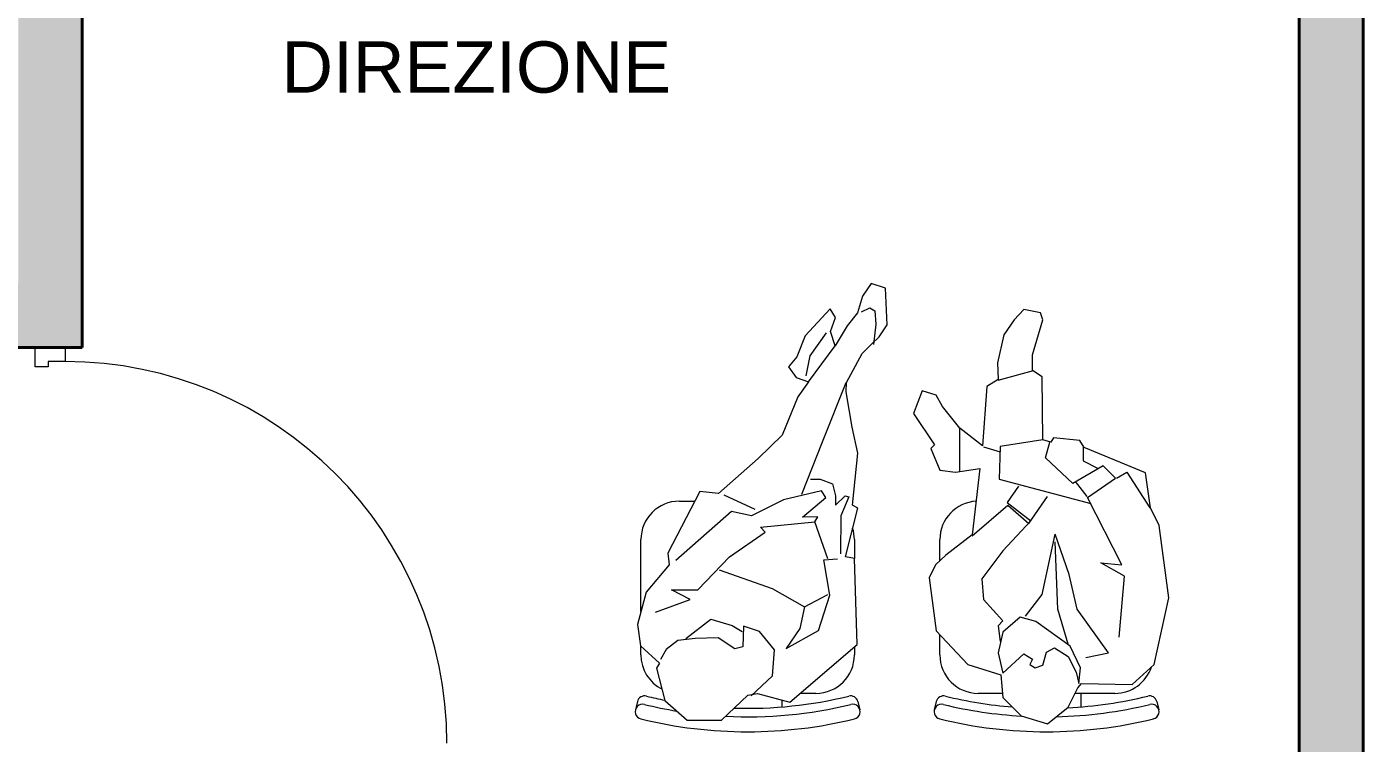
# Model space of a CAD drawing. Header units: millimetres. Extents: x 360.1 to 373.7, y 173.9 to 185.8.
# Drawn here: x 370.451 to 373.581, y 179.18 to 180.858 of the extents above; entities that cross this region are included whole.
import ezdxf

# ---------------------------------------------------------------- set-up
doc = ezdxf.new("R2010")
doc.units = ezdxf.units.MM
for name, color, linetype, lineweight in [('ARREDI attrezzature - furniture', 175, 'Continuous', 9), ('MURATURA sezioni - section wall', 7, 'Continuous', 40), ('PORTE  - doors', 252, 'Continuous', 5), ('PROIEZIONI finissime - fine lines', 251, 'Continuous', 9)]:
    doc.layers.add(name, color=color, linetype=linetype, lineweight=lineweight)
doc.layers.add('MURATURA tratteggi - hatch wall', color=253, linetype='Continuous', true_color=0x9e9e9e)
doc.layers.add('SCRITTE - txt', color=252, linetype='Continuous', true_color=0x969696)
doc.styles.add('style1', font='arial.ttf')

msp = doc.modelspace()

# ---------------------------------------------------------------- hatches: boundary and pattern name
at = {"layer": 'MURATURA tratteggi - hatch wall'}
h = msp.add_hatch(color=256, dxfattribs=at)
h.dxf.hatch_style = 1
h.paths.add_polyline_path([(364.4306, 179.1072), (360.3079, 179.1072), (360.3079, 184.3822), (360.1579, 184.3822), (360.1579, 175.8822), (364.4306, 175.8822), (364.4306, 176.0322), (363.2806, 176.0322), (363.2806, 176.6397), (363.1306, 176.6397), (363.1306, 176.0322), (361.3079, 176.0322), (361.3079, 176.8197), (361.2079, 176.8197), (361.2079, 176.0322), (360.3079, 176.0322), (360.3079, 177.4197), (364.2806, 177.4197), (364.2806, 176.8322), (364.4306, 176.8322), (364.4306, 178.1572), (364.2806, 178.1572), (364.2806, 177.5697), (360.3079, 177.5697), (360.3079, 178.9572), (361.2079, 178.9572), (361.2079, 178.1697), (361.3079, 178.1697), (361.3079, 178.9572), (362.0079, 178.9572), (362.0079, 178.3572), (362.1079, 178.3572), (362.1079, 178.9572), (363.1306, 178.9572), (363.1306, 178.3497), (363.2806, 178.3497), (363.2806, 178.9572), (364.4306, 178.9572)])
h.paths.add_polyline_path([(366.384, 180.2572), (364.4306, 180.2572), (364.4306, 184.3822), (364.2806, 184.3822), (364.2806, 180.1072), (366.384, 180.1072)])
h.paths.add_polyline_path([(367.534, 184.3822), (367.384, 184.3822), (367.384, 180.1072), (367.534, 180.1072)])
h.paths.add_polyline_path([(370.5806, 184.3822), (370.4306, 184.3822), (370.4306, 180.2572), (368.534, 180.2572), (368.534, 180.1072), (370.5806, 180.1072)])
h.paths.add_polyline_path([(373.5806, 184.3822), (373.4306, 184.3822), (373.4306, 179.1072), (370.4306, 179.1072), (370.4306, 178.9572), (373.4306, 178.9572), (373.4306, 175.9572), (370.4306, 175.9572), (370.4306, 175.8072), (373.5806, 175.8072)])

# ---------------------------------------------------------------- linework, layer by layer
at = {"layer": 'ARREDI attrezzature - furniture'}
for p, q in [((372.4284, 180.2573), (372.4076, 180.2274)), ((372.4615, 180.2458), (372.4284, 180.2573)), ((372.4076, 180.2274), (372.396, 180.1887)), ((372.4656, 180.1606), (372.4615, 180.2458)), ((372.3323, 180.1978), (372.2735, 180.1348)), ((372.3447, 180.1774), (372.3323, 180.1978)), ((372.4054, 180.1911), (372.4252, 180.2002)), ((372.4252, 180.2002), (372.437, 180.1933)), ((372.7854, 180.1964), (372.7629, 180.1718)), ((372.8244, 180.1882), (372.7854, 180.1964)), ((372.3333, 180.1443), (372.3447, 180.1774)), ((372.396, 180.1887), (372.3718, 180.1583)), ((372.437, 180.1933), (372.4392, 180.1617)), ((372.7629, 180.1718), (372.7387, 180.1368)), ((372.8059, 180.0899), (372.8305, 180.1718)), ((372.8305, 180.1718), (372.8244, 180.1882)), ((372.2735, 180.1348), (372.2541, 180.0856)), ((372.2857, 180.0878), (372.3238, 180.1418)), ((372.3439, 180.1109), (372.3333, 180.1443)), ((372.3718, 180.1583), (372.3439, 180.1109)), ((372.4293, 180.115), (372.4473, 180.1323)), ((372.4392, 180.1617), (372.4335, 180.1141)), ((372.4473, 180.1323), (372.4656, 180.1606)), ((372.7387, 180.1368), (372.724, 180.0715)), ((372.2815, 180.0265), (372.3439, 180.1109)), ((372.4068, 180.0931), (372.4293, 180.115)), ((372.2541, 180.0856), (372.2347, 180.0618)), ((372.2758, 180.041), (372.2857, 180.0878)), ((372.3702, 180.0254), (372.4068, 180.0931)), ((372.724, 180.0715), (372.726, 180.0326)), ((372.8059, 180.053), (372.8059, 180.0899)), ((372.2347, 180.0618), (372.2527, 180.037)), ((372.726, 180.0305), (372.808, 180.053)), ((372.8285, 180.0387), (372.8059, 180.053)), ((372.8305, 179.8913), (372.8285, 180.0387)), ((372.2527, 180.037), (372.2815, 180.0265)), ((372.2815, 180.0265), (372.2564, 179.9918)), ((372.314, 179.8863), (372.3693, 180.0256)), ((372.37, 180.0032), (372.3702, 180.0254)), ((372.6994, 180.0162), (372.6891, 179.8769)), ((372.726, 180.0326), (372.6994, 180.0162)), ((372.2564, 179.9918), (372.2195, 179.9019)), ((372.3835, 179.9204), (372.37, 180.0032)), ((372.5477, 180.0059), (372.5273, 179.9527)), ((372.5805, 179.9957), (372.5477, 180.0059)), ((372.5949, 179.9691), (372.5805, 179.9957)), ((372.5273, 179.9527), (372.5764, 179.879)), ((372.6359, 179.9179), (372.5949, 179.9691)), ((372.3972, 179.8597), (372.3835, 179.9204)), ((372.6359, 179.8176), (372.6359, 179.9199)), ((372.6891, 179.8769), (372.6359, 179.9179)), ((372.2195, 179.9019), (372.1635, 179.8472)), ((372.2656, 179.7633), (372.314, 179.8863)), ((372.8305, 179.8913), (372.7301, 179.8754)), ((372.849, 179.8851), (372.8305, 179.8913)), ((372.8361, 179.8489), (372.8469, 179.8851)), ((372.8551, 179.8954), (372.849, 179.8851)), ((372.9166, 179.8892), (372.8551, 179.8954)), ((372.9268, 179.8728), (372.9166, 179.8892)), ((372.3847, 179.738), (372.3972, 179.8597)), ((372.5764, 179.879), (372.5682, 179.8708)), ((372.5682, 179.8708), (372.5887, 179.8196)), ((372.6912, 179.8749), (372.7301, 179.8626)), ((372.7301, 179.8754), (372.7281, 179.7991)), ((372.9248, 179.8749), (372.9248, 179.8421)), ((373.0703, 179.8135), (372.9268, 179.8728)), ((372.1635, 179.8472), (372.0704, 179.7649)), ((372.5887, 179.8196), (372.6256, 179.8155)), ((372.6256, 179.8155), (372.683, 179.8237)), ((372.683, 179.8237), (372.6645, 179.6681)), ((372.9002, 179.7889), (372.8361, 179.8489)), ((372.9719, 179.8298), (372.9002, 179.7889)), ((372.9248, 179.8421), (372.9596, 179.8237)), ((373.0006, 179.8012), (372.9719, 179.8298)), ((372.2865, 179.7989), (372.3087, 179.7986)), ((372.3087, 179.7986), (372.3376, 179.788)), ((372.3376, 179.788), (372.3449, 179.7598)), ((372.7281, 179.7991), (372.9424, 179.7415)), ((372.9063, 179.793), (372.933, 179.7582)), ((372.935, 179.7561), (373.0006, 179.8012)), ((373.0026, 179.8012), (373.0272, 179.8155)), ((373.0272, 179.8155), (373.0805, 179.7316)), ((373.0826, 179.7316), (373.0703, 179.8135)), ((372.027, 179.7696), (371.9519, 179.6257)), ((372.0704, 179.7649), (372.027, 179.7696)), ((372.0832, 179.7621), (372.1561, 179.7289)), ((372.3118, 179.7713), (372.2229, 179.7502)), ((372.3218, 179.7558), (372.3118, 179.7713)), ((372.3449, 179.7598), (372.3446, 179.7377)), ((372.3446, 179.7377), (372.3671, 179.7595)), ((372.3756, 179.7577), (372.3571, 179.7128)), ((372.3671, 179.7595), (372.3756, 179.7577)), ((372.7731, 179.7828), (372.7465, 179.7438)), ((372.7977, 179.6947), (372.8408, 179.7582)), ((373.0149, 179.5985), (372.935, 179.7561)), ((371.979, 179.7472), (372.0153, 179.7472)), ((372.2229, 179.7502), (372.1482, 179.7128)), ((372.2676, 179.7096), (372.3218, 179.7558)), ((372.3679, 179.6172), (372.3966, 179.7311)), ((372.3966, 179.7311), (372.3847, 179.738)), ((372.6645, 179.666), (372.7486, 179.7377)), ((372.7465, 179.7438), (372.8018, 179.7009)), ((372.7486, 179.7377), (372.7977, 179.6947)), ((373.103, 179.6906), (373.0826, 179.7316)), ((372.1014, 179.7227), (371.9705, 179.6084)), ((372.1482, 179.7128), (372.1014, 179.7227)), ((372.1692, 179.6861), (372.2964, 179.6991)), ((372.3034, 179.7109), (372.2676, 179.7096)), ((372.2964, 179.6991), (372.3034, 179.7109)), ((372.327, 179.6126), (372.2964, 179.6991)), ((372.3571, 179.7128), (372.3561, 179.6242)), ((372.8018, 179.7009), (372.7363, 179.6312)), ((372.0968, 179.6171), (372.1802, 179.6749)), ((372.1802, 179.6749), (372.1692, 179.6861)), ((372.6645, 179.6681), (372.603, 179.6211)), ((372.8285, 179.5289), (372.8592, 179.6701)), ((372.892, 179.5759), (372.8592, 179.6701)), ((373.1256, 179.5207), (373.103, 179.6906)), ((371.889, 179.4885), (371.889, 179.6572)), ((372.389, 179.6572), (372.389, 179.6128)), ((372.589, 179.6082), (372.589, 179.6572)), ((372.7363, 179.6312), (372.6871, 179.5657)), ((372.8654, 179.494), (372.8592, 179.6517)), ((371.9519, 179.6257), (371.955, 179.5984)), ((372.0225, 179.5396), (372.0968, 179.6171)), ((372.3175, 179.6102), (372.3491, 179.6123)), ((372.3311, 179.5274), (372.3175, 179.6102)), ((372.3892, 179.6127), (372.3679, 179.6172)), ((372.3953, 179.4115), (372.3892, 179.6127)), ((372.603, 179.6211), (372.5785, 179.5985)), ((373.0211, 179.5719), (372.9658, 179.6026)), ((372.9658, 179.6026), (373.0149, 179.5985)), ((371.955, 179.5984), (371.9014, 179.5343)), ((372.0725, 179.5867), (372.1965, 179.5426)), ((372.5785, 179.5985), (372.5641, 179.5678)), ((372.9104, 179.494), (372.892, 179.5759)), ((373.0088, 179.4285), (373.0211, 179.5719)), ((371.9603, 179.5395), (372.0225, 179.5396)), ((372.0044, 179.5168), (371.9603, 179.5395)), ((372.1965, 179.5426), (372.2719, 179.5)), ((372.5641, 179.5678), (372.5802, 179.4437)), ((372.6871, 179.5657), (372.6912, 179.5166)), ((371.9014, 179.5343), (371.8809, 179.4587)), ((371.9233, 179.4873), (372.0044, 179.5168)), ((372.2719, 179.5), (372.3268, 179.5283)), ((372.3045, 179.4442), (372.3311, 179.5274)), ((372.6912, 179.5166), (372.7363, 179.4674)), ((372.7895, 179.4777), (372.8285, 179.5289)), ((373.0907, 179.3651), (373.1256, 179.5207)), ((372.2719, 179.5), (372.2611, 179.449)), ((372.7772, 179.4756), (372.7363, 179.4408)), ((372.8141, 179.4654), (372.7772, 179.4756)), ((372.8899, 179.4121), (372.8654, 179.494)), ((372.9842, 179.3917), (372.9104, 179.494)), ((371.8809, 179.4587), (371.888, 179.4083)), ((371.9939, 179.4258), (372.0524, 179.4711)), ((372.0524, 179.4711), (372.1025, 179.456)), ((372.1025, 179.456), (372.1263, 179.4421)), ((372.129, 179.4548), (372.1275, 179.4063)), ((372.1663, 179.4424), (372.129, 179.4548)), ((372.2611, 179.449), (372.229, 179.4025)), ((372.229, 179.4025), (372.3045, 179.4442)), ((372.5802, 179.4437), (372.6543, 179.3651)), ((372.7363, 179.4674), (372.726, 179.4551)), ((372.726, 179.4551), (372.7301, 179.4183)), ((372.894, 179.408), (372.8141, 179.4654)), ((371.9751, 179.4209), (371.9484, 179.3999)), ((372.0161, 179.4255), (371.9751, 179.4209)), ((372.0698, 179.4274), (372.0161, 179.4255)), ((372.1087, 179.4014), (372.0698, 179.4274)), ((372.2016, 179.3994), (372.1663, 179.4424)), ((372.589, 179.3872), (372.589, 179.4344)), ((372.7363, 179.4408), (372.726, 179.3917)), ((371.888, 179.4083), (371.9327, 179.3677)), ((371.889, 179.3872), (371.889, 179.4074)), ((371.9484, 179.3999), (371.9345, 179.3762)), ((372.1275, 179.4063), (372.1087, 179.4014)), ((372.1975, 179.3381), (372.2016, 179.3994)), ((372.2377, 179.2763), (372.3953, 179.4115)), ((372.389, 179.4061), (372.389, 179.3872)), ((372.726, 179.3917), (372.7363, 179.3446)), ((372.7363, 179.3446), (372.7854, 179.3896)), ((372.7854, 179.3896), (372.8059, 179.3773)), ((372.8305, 179.363), (372.8387, 179.3937)), ((372.8387, 179.3937), (372.8572, 179.404)), ((372.8572, 179.404), (372.8899, 179.3835)), ((372.8899, 179.3835), (372.9084, 179.3466)), ((372.9186, 179.3569), (372.894, 179.408)), ((372.9309, 179.3814), (372.9842, 179.3917)), ((371.9327, 179.3677), (371.9257, 179.3559)), ((371.9257, 179.3559), (371.9453, 179.2807)), ((372.6543, 179.3651), (372.7322, 179.3405)), ((372.8059, 179.3773), (372.7998, 179.3651)), ((372.7998, 179.3651), (372.8121, 179.3569)), ((372.8121, 179.3569), (372.8305, 179.363)), ((372.9145, 179.32), (372.9186, 179.3569)), ((373.0395, 179.318), (373.0907, 179.3651)), ((372.1475, 179.291), (372.1975, 179.3381)), ((372.7322, 179.3405), (372.7363, 179.2872)), ((372.9084, 179.3466), (372.9145, 179.32)), ((372.9125, 179.3098), (372.9207, 179.32)), ((372.9207, 179.32), (373.0395, 179.318)), ((372.0778, 179.2347), (372.139, 179.2928)), ((372.139, 179.2928), (372.1621, 179.2968)), ((372.1621, 179.2968), (372.2377, 179.2763)), ((372.299, 179.2972), (372.2622, 179.2972)), ((372.7355, 179.2972), (372.679, 179.2972)), ((372.7363, 179.2872), (372.7793, 179.2442)), ((372.8899, 179.2647), (372.9125, 179.3098)), ((372.999, 179.2972), (372.9062, 179.2972)), ((372.919, 179.2972), (372.919, 179.2654)), ((371.8808, 179.2778), (371.8761, 179.2584)), ((371.9453, 179.2807), (371.9976, 179.234)), ((372.219, 179.2813), (372.219, 179.2654)), ((372.3971, 179.2778), (372.4018, 179.2584)), ((372.5808, 179.2778), (372.5761, 179.2584)), ((372.8408, 179.2258), (372.8899, 179.2647)), ((373.0971, 179.2778), (373.1018, 179.2584)), ((371.9976, 179.234), (372.0778, 179.2347)), ((372.7793, 179.2442), (372.8408, 179.2258))]:
    msp.add_line(p, q, dxfattribs=at)
for centre, radius, start, end in [((371.979, 179.6572), 0.09, 90, 180), ((372.679, 179.6572), 0.09, 93.2254, 180), ((372.299, 179.6572), 0.09, 0, 17.4969), ((371.979, 179.3872), 0.09, 180, 243.2433), ((372.299, 179.3872), 0.09, 270, 0), ((372.679, 179.3872), 0.09, 180, 270), ((372.999, 179.3872), 0.09, 270, 341.9321), ((371.8978, 179.2737), 0.0175, 76.3145, 166.3145), ((372.139, 180.2639), 1.0017, 256.3145, 258.8424), ((372.139, 180.2639), 1.0017, 268.1879, 283.6855), ((372.3801, 179.2737), 0.0175, 13.6855, 103.6855), ((372.5978, 179.2737), 0.0175, 76.3145, 166.3145), ((372.839, 180.2639), 1.0017, 256.3145, 265.4191), ((372.839, 180.2639), 1.0017, 272.826, 283.6855), ((373.0801, 179.2737), 0.0175, 13.6855, 103.6855), ((371.8931, 179.2543), 0.0175, 76.3145, 256.3145), ((372.139, 180.2639), 1.0217, 256.3145, 260.6596), ((372.139, 180.2639), 1.0217, 267.0879, 283.6855), ((372.3848, 179.2543), 0.0175, 283.6855, 103.6855), ((372.5931, 179.2543), 0.0175, 76.3145, 256.3145), ((372.839, 180.2639), 1.0217, 256.3145, 266.7095), ((372.839, 180.2639), 1.0217, 271.2837, 283.6855), ((373.0848, 179.2543), 0.0175, 283.6855, 103.6855), ((372.139, 180.2639), 1.0567, 256.3145, 283.6855), ((372.839, 180.2639), 1.0567, 256.3145, 283.6855)]:
    msp.add_arc(centre, radius, start, end, dxfattribs=at)
at = {"layer": 'MURATURA sezioni - section wall'}
for p, q in [((370.5806, 180.1072), (370.5806, 184.3822)), ((373.4306, 184.3822), (373.4306, 179.1072)), ((373.5806, 184.3822), (373.5806, 175.8072)), ((370.5806, 180.1072), (368.534, 180.1072))]:
    msp.add_line(p, q, dxfattribs=at)
at = {"layer": 'PORTE  - doors', "color": 2}
for p, q in [((370.4706, 180.0622), (370.4706, 180.1072)), ((370.4706, 180.1072), (370.5406, 180.1072)), ((370.5406, 180.1072), (370.5406, 180.0742)), ((370.5006, 180.0742), (370.5006, 180.0622)), ((370.5406, 180.0742), (370.5006, 180.0742)), ((370.5006, 180.0622), (370.4706, 180.0622))]:
    msp.add_line(p, q, dxfattribs=at)
at = {"layer": 'PROIEZIONI finissime - fine lines'}
msp.add_arc((370.5406, 179.1802), 0.894, 0, 90, dxfattribs=at)

# ---------------------------------------------------------------- texts
at = {"layer": 'SCRITTE - txt', "style": 'style1'}
msp.add_text('DIREZIONE', height=0.12, dxfattribs=at).set_placement((371.0468, 180.7041))

doc.saveas('drawing.dxf')
